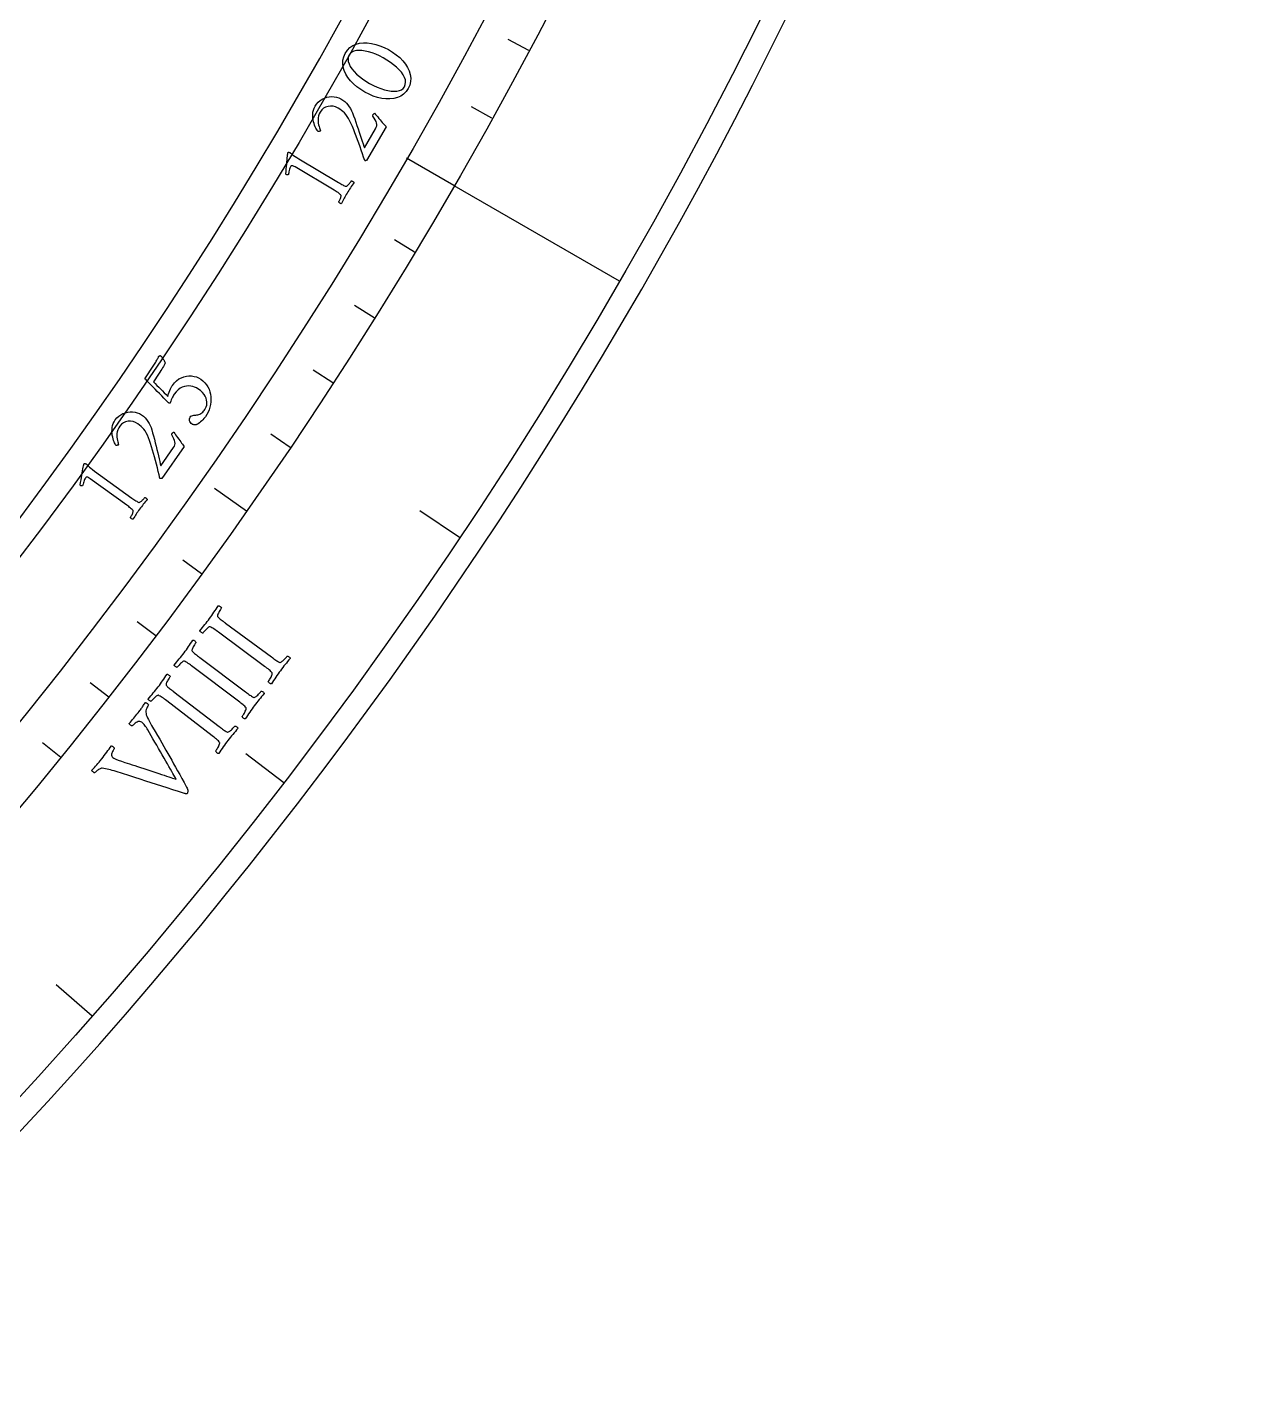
# Model space of a CAD drawing. Header units: millimetres. Extents: x -60 to 60, y -60 to 76.
# Drawn here: x 44.04 to 60, y -44.04 to -26.56 of the extents above; entities that cross this region are included whole.
import ezdxf

# ---------------------------------------------------------------- set-up
doc = ezdxf.new("R2010")
doc.units = ezdxf.units.MM
for name, color, linetype in [('CUT_INNER', 6, 'Continuous'), ('CUT_OUTER', 1, 'Continuous'), ('ENGRAVE', 7, 'Continuous'), ('ENGRAVE_FINE', 8, 'Continuous'), ('TEXT', 5, 'Continuous')]:
    doc.layers.add(name, color=color, linetype=linetype)

msp = doc.modelspace()

# ---------------------------------------------------------------- linework, layer by layer
at = {"layer": 'CUT_INNER'}
msp.add_arc((0.0002, -0.0002), 54.8999, 92.29679, 23.90649, dxfattribs=at)
at = {"layer": 'CUT_OUTER'}
msp.add_arc((0, -0.0001), 59.9999, 176.771323, 2.429054, dxfattribs=at)
at = {"layer": 'ENGRAVE'}
for points in [[(49.5588, -28.6128), (48.9467, -28.2594)], [(49.5588, -28.6128), (51.6965, -29.847)], [(46.8765, -32.8233), (46.4629, -32.5337)]]:
    msp.add_lwpolyline(points, dxfattribs=at)
for radius in [59.694, 57.2256, 57.2256, 56.5187, 55.206]:
    msp.add_circle((0, 0), radius, dxfattribs=at)
at = {"layer": 'ENGRAVE_FINE'}
for points in [[(50.5272, -26.8658), (50.2597, -26.7236)], [(50.0506, -27.7435), (49.7857, -27.5967)], [(49.0519, -29.4734), (48.7922, -29.3173)], [(48.5301, -30.3249), (48.2732, -30.1644)], [(47.9934, -31.1673), (47.7394, -31.0023)], [(47.4422, -32.0001), (47.191, -31.8307)], [(49.6337, -33.1642), (49.1206, -32.8214)], [(46.2965, -33.6364), (46.0514, -33.4583)], [(45.7024, -34.4392), (45.4605, -34.2569)], [(45.0944, -35.2316), (44.8557, -35.0451)], [(44.4726, -36.0132), (44.2372, -35.8226)], [(47.3584, -36.3394), (46.8689, -35.9637)], [(44.8803, -39.359), (44.4164, -38.9521)]]:
    msp.add_lwpolyline(points, dxfattribs=at)
at = {"layer": 'TEXT'}
for points in [[(48.1548, -26.9033), (48.1819, -26.8628), (48.214, -26.8297), (48.2512, -26.8038), (48.2934, -26.7852), (48.3394, -26.7733), (48.388, -26.7676), (48.4391, -26.7681), (48.4929, -26.7748), (48.5479, -26.7872), (48.603, -26.8047), (48.6581, -26.8274), (48.7132, -26.8552), (48.7661, -26.887), (48.8146, -26.9216), (48.8586, -26.9591), (48.8982, -26.9995), (48.9323, -27.0419), (48.9598, -27.0854), (48.9808, -27.1302), (48.9951, -27.1761), (49.0017, -27.2223), (48.9993, -27.268), (48.988, -27.313), (48.9678, -27.3575), (48.9412, -27.3969), (48.9091, -27.4295), (48.8716, -27.4551), (48.8287, -27.4739), (48.7819, -27.4861), (48.7327, -27.492), (48.681, -27.4917), (48.6268, -27.4853), (48.5715, -27.473), (48.5164, -27.4553), (48.4614, -27.4323), (48.4066, -27.404), (48.354, -27.3716), (48.3059, -27.3364), (48.2623, -27.2985), (48.223, -27.2579), (48.1893, -27.2153), (48.1622, -27.1717), (48.1418, -27.127), (48.128, -27.0813), (48.1218, -27.0355), (48.1242, -26.9905), (48.1352, -26.9465), (48.1548, -26.9033)], [(48.2049, -26.9229), (48.1938, -26.9499), (48.1898, -26.9784), (48.1928, -27.0085), (48.2029, -27.0401), (48.2192, -27.0727), (48.2408, -27.1054), (48.2677, -27.1382), (48.2999, -27.1713), (48.3366, -27.2037), (48.377, -27.2349), (48.4212, -27.2649), (48.469, -27.2935), (48.5177, -27.3192), (48.5659, -27.3413), (48.6135, -27.3596), (48.6606, -27.3742), (48.7058, -27.3848), (48.748, -27.3912), (48.7871, -27.3935), (48.8232, -27.3915), (48.8551, -27.3851), (48.8815, -27.3738), (48.9027, -27.3576), (48.9184, -27.3367), (48.9305, -27.3076), (48.9349, -27.2774), (48.9317, -27.2462), (48.9208, -27.2138), (48.9033, -27.181), (48.8802, -27.1482), (48.8516, -27.1154), (48.8175, -27.0827), (48.7791, -27.0506), (48.7376, -27.0199), (48.693, -26.9906), (48.6453, -26.9627), (48.596, -26.937), (48.5479, -26.9152), (48.5008, -26.8972), (48.4549, -26.8832), (48.4111, -26.8731), (48.3702, -26.8672), (48.3323, -26.8655), (48.2974, -26.8679), (48.2666, -26.8747), (48.2409, -26.8861), (48.2203, -26.9022), (48.2049, -26.9229)], [(48.5341, -27.6771), (48.5463, -27.6928), (48.5595, -27.7091), (48.5736, -27.7263), (48.5887, -27.7442), (48.604, -27.7621), (48.6188, -27.7793), (48.633, -27.7958), (48.6466, -27.8115), (48.6589, -27.8256), (48.669, -27.8372), (48.677, -27.8462), (48.6827, -27.8527), (48.431, -28.2881), (48.4284, -28.2892), (48.4253, -28.2902), (48.4218, -28.291), (48.4178, -28.2916), (48.4139, -28.292), (48.4106, -28.2919), (48.4078, -28.2914), (48.4056, -28.2905), (48.3914, -28.2467), (48.3766, -28.2021), (48.3614, -28.157), (48.3457, -28.1111), (48.3296, -28.0653), (48.3133, -28.0203), (48.2967, -27.976), (48.2798, -27.9325), (48.263, -27.8906), (48.2464, -27.8512), (48.2301, -27.8144), (48.2139, -27.7801), (48.1967, -27.7469), (48.1791, -27.7181), (48.1614, -27.6938), (48.1435, -27.674), (48.1248, -27.6569), (48.1048, -27.641), (48.0836, -27.6261), (48.0611, -27.6123), (48.0289, -27.597), (47.9965, -27.588), (47.9638, -27.5854), (47.931, -27.5891), (47.9, -27.5988), (47.8729, -27.6142), (47.8498, -27.6354), (47.8306, -27.6624), (47.8181, -27.6871), (47.8092, -27.7118), (47.8039, -27.7365), (47.8023, -27.7613), (47.8033, -27.7852), (47.8057, -27.8078), (47.8096, -27.8288), (47.815, -27.8484), (47.8209, -27.8659), (47.8263, -27.8805), (47.8312, -27.8923), (47.8357, -27.9012), (47.8329, -27.9048), (47.829, -27.9078), (47.8241, -27.9103), (47.8181, -27.9122), (47.8121, -27.9136), (47.8073, -27.9142), (47.8036, -27.9142), (47.8011, -27.9134), (47.796, -27.9067), (47.7898, -27.8972), (47.7826, -27.8849), (47.7743, -27.8697), (47.7659, -27.8522), (47.7581, -27.8329), (47.751, -27.8117), (47.7445, -27.7887), (47.7392, -27.7644), (47.7357, -27.7397), (47.734, -27.7144), (47.7341, -27.6886), (47.7367, -27.6627), (47.7427, -27.6372), (47.752, -27.6119), (47.7646, -27.5871), (47.7833, -27.559), (47.805, -27.5345), (47.8296, -27.5135), (47.8573, -27.496), (47.8867, -27.4821), (47.9169, -27.472), (47.9478, -27.4656), (47.9794, -27.463), (48.0108, -27.4643), (48.0409, -27.4696), (48.0697, -27.479), (48.0974, -27.4924), (48.1233, -27.5088), (48.147, -27.5271), (48.1686, -27.5474), (48.188, -27.5696), (48.2053, -27.5935), (48.2209, -27.6186), (48.2346, -27.6451), (48.2466, -27.6729), (48.2611, -27.7109), (48.2759, -27.7508), (48.2908, -27.7923), (48.3059, -27.8356), (48.3207, -27.8791), (48.335, -27.9214), (48.3487, -27.9624), (48.3618, -28.0022), (48.374, -28.0393), (48.385, -28.0726), (48.3946, -28.1019), (48.4031, -28.1273), (48.5472, -27.8778), (48.5559, -27.8591), (48.5607, -27.8404), (48.5616, -27.8217), (48.5585, -27.803), (48.5518, -27.7836), (48.5416, -27.7628), (48.5282, -27.7406), (48.5113, -27.7171), (48.509, -27.7133), (48.5083, -27.7089), (48.5092, -27.704), (48.5117, -27.6985), (48.5131, -27.6963), (48.5152, -27.6937), (48.5181, -27.6906), (48.5216, -27.6871), (48.5253, -27.6836), (48.5286, -27.6808), (48.5315, -27.6787), (48.5341, -27.6771)], [(48.0097, -28.6725), (47.5076, -28.3726), (47.495, -28.3656), (47.4841, -28.3606), (47.4749, -28.3575), (47.4673, -28.3563), (47.4609, -28.357), (47.4551, -28.3594), (47.4499, -28.3637), (47.4455, -28.3697), (47.4414, -28.3779), (47.4373, -28.3888), (47.4333, -28.4022), (47.4294, -28.4182), (47.4258, -28.4346), (47.4229, -28.4489), (47.4205, -28.4613), (47.4189, -28.4718), (47.4112, -28.4739), (47.4039, -28.4744), (47.397, -28.4731), (47.3905, -28.4701), (47.3904, -28.4701), (47.3902, -28.4699), (47.3898, -28.4697), (47.3892, -28.4694), (47.387, -28.4678), (47.3855, -28.4663), (47.3846, -28.4647), (47.3844, -28.463), (47.3879, -28.4311), (47.3912, -28.3994), (47.3943, -28.3679), (47.3972, -28.3366), (47.3998, -28.3067), (47.4022, -28.2794), (47.4044, -28.2549), (47.4064, -28.2329), (47.4081, -28.2149), (47.4095, -28.2018), (47.4104, -28.1937), (47.411, -28.1905), (47.4125, -28.188), (47.4147, -28.1854), (47.4176, -28.1838), (47.4211, -28.1833), (47.4253, -28.1837), (47.4297, -28.1847), (47.4336, -28.1857), (47.4372, -28.1866), (47.4403, -28.1875), (47.4421, -28.189), (47.4474, -28.1934), (47.4562, -28.2008), (47.4685, -28.2111), (47.4844, -28.2235), (47.504, -28.2373), (47.5271, -28.2524), (47.554, -28.2687), (48.0682, -28.5744), (48.0819, -28.5825), (48.0953, -28.5903), (48.1082, -28.5977), (48.1207, -28.6048), (48.1326, -28.611), (48.1437, -28.6161), (48.154, -28.6199), (48.1636, -28.6225), (48.168, -28.6222), (48.1732, -28.62), (48.1794, -28.616), (48.1864, -28.6101), (48.1938, -28.6031), (48.2009, -28.5956), (48.2077, -28.5876), (48.2143, -28.5791), (48.2202, -28.571), (48.2251, -28.5641), (48.2289, -28.5584), (48.2317, -28.554), (48.2358, -28.5541), (48.2406, -28.5551), (48.246, -28.5571), (48.2522, -28.5601), (48.2581, -28.5636), (48.2626, -28.5673), (48.2657, -28.5711), (48.2674, -28.5751), (48.255, -28.5932), (48.2432, -28.6105), (48.2319, -28.6271), (48.2212, -28.6429), (48.2107, -28.6587), (48.2, -28.6753), (48.1892, -28.6926), (48.1782, -28.7108), (48.1679, -28.7284), (48.1583, -28.7453), (48.1494, -28.7615), (48.1412, -28.7771), (48.1331, -28.7929), (48.1244, -28.8099), (48.1151, -28.8281), (48.1052, -28.8474), (48.1008, -28.8478), (48.096, -28.8469), (48.0906, -28.8447), (48.0847, -28.8412), (48.0792, -28.8372), (48.0748, -28.8333), (48.0716, -28.8296), (48.0696, -28.8261), (48.0722, -28.8215), (48.0754, -28.8154), (48.0791, -28.8079), (48.0834, -28.7988), (48.0877, -28.789), (48.0915, -28.7792), (48.0947, -28.7693), (48.0974, -28.7595), (48.0992, -28.7506), (48.0996, -28.7435), (48.0988, -28.7383), (48.0966, -28.7348), (48.0898, -28.7276), (48.0816, -28.7202), (48.072, -28.7127), (48.061, -28.7049), (48.0491, -28.697), (48.0365, -28.689), (48.0234, -28.6808), (48.0097, -28.6725)], [(45.9207, -31.1976), (45.9458, -31.1649), (45.973, -31.1376), (46.0024, -31.1156), (46.034, -31.099), (46.0667, -31.0871), (46.0996, -31.0795), (46.1327, -31.076), (46.1659, -31.0768), (46.1983, -31.0814), (46.2288, -31.0897), (46.2575, -31.1016), (46.2842, -31.1172), (46.3131, -31.139), (46.3383, -31.1631), (46.3598, -31.1896), (46.3776, -31.2184), (46.3919, -31.2488), (46.4029, -31.2802), (46.4106, -31.3125), (46.415, -31.3457), (46.4162, -31.3793), (46.4145, -31.4128), (46.4098, -31.4463), (46.4021, -31.4796), (46.3917, -31.5123), (46.3787, -31.5438), (46.3632, -31.5739), (46.3452, -31.6029), (46.3363, -31.615), (46.3255, -31.628), (46.313, -31.6419), (46.2986, -31.6566), (46.283, -31.6711), (46.2671, -31.684), (46.2507, -31.6954), (46.2339, -31.7052), (46.2296, -31.7063), (46.2236, -31.7071), (46.216, -31.7078), (46.2067, -31.7082), (46.197, -31.7078), (46.1879, -31.7061), (46.1796, -31.7031), (46.1719, -31.6987), (46.1604, -31.6894), (46.1513, -31.679), (46.1449, -31.6675), (46.1409, -31.6549), (46.1394, -31.6422), (46.1402, -31.6304), (46.1434, -31.6194), (46.149, -31.6092), (46.1581, -31.5984), (46.1687, -31.5905), (46.1807, -31.5856), (46.1943, -31.5835), (46.2083, -31.5827), (46.2219, -31.5815), (46.235, -31.5798), (46.2476, -31.5777), (46.2617, -31.5741), (46.275, -31.5687), (46.2876, -31.5617), (46.2995, -31.5528), (46.3106, -31.5429), (46.3208, -31.5325), (46.3301, -31.5215), (46.3384, -31.5101), (46.3482, -31.4933), (46.3558, -31.475), (46.3613, -31.455), (46.3645, -31.4335), (46.3648, -31.4108), (46.3612, -31.3875), (46.3539, -31.3636), (46.3427, -31.3389), (46.327, -31.3142), (46.3059, -31.2899), (46.2796, -31.266), (46.2479, -31.2426), (46.2279, -31.2308), (46.2059, -31.2211), (46.1819, -31.2136), (46.1559, -31.2081), (46.1288, -31.2057), (46.1012, -31.207), (46.0733, -31.2123), (46.045, -31.2213), (46.0172, -31.2353), (45.9905, -31.2552), (45.965, -31.2811), (45.9408, -31.3128), (45.9339, -31.3236), (45.9266, -31.3366), (45.9188, -31.3517), (45.9105, -31.369), (45.9029, -31.3862), (45.8971, -31.4014), (45.8931, -31.4144), (45.8909, -31.4252), (45.8893, -31.4268), (45.8871, -31.4278), (45.8843, -31.4283), (45.8808, -31.4282), (45.8771, -31.4276), (45.8736, -31.4266), (45.8702, -31.4251), (45.8671, -31.4233), (45.8381, -31.3936), (45.8091, -31.3639), (45.78, -31.3342), (45.751, -31.3045), (45.7225, -31.2754), (45.6949, -31.2472), (45.6683, -31.2201), (45.6427, -31.194), (45.6187, -31.1697), (45.5969, -31.1478), (45.5773, -31.1285), (45.56, -31.1117), (45.6785, -30.9374), (45.6866, -30.9251), (45.6945, -30.9125), (45.7022, -30.8995), (45.7097, -30.8861), (45.7166, -30.873), (45.7228, -30.861), (45.7282, -30.8499), (45.7328, -30.8399), (45.7365, -30.8316), (45.7391, -30.8256), (45.7406, -30.822), (45.7412, -30.8208), (45.7449, -30.8191), (45.7483, -30.8175), (45.7514, -30.816), (45.7543, -30.8147), (45.7569, -30.8137), (45.7595, -30.8135), (45.762, -30.8141), (45.7645, -30.8154), (45.7669, -30.8174), (45.7704, -30.8209), (45.775, -30.8259), (45.7807, -30.8324), (45.7869, -30.8401), (45.7933, -30.8485), (45.7997, -30.8575), (45.8063, -30.8673), (45.8124, -30.8775), (45.8176, -30.8876), (45.822, -30.8977), (45.8255, -30.9077), (45.8181, -30.9213), (45.8099, -30.9361), (45.8008, -30.9521), (45.791, -30.9694), (45.78, -30.9878), (45.7677, -31.0076), (45.7541, -31.0287), (45.7391, -31.0511), (45.6715, -31.1506), (45.6948, -31.1744), (45.7184, -31.1984), (45.7423, -31.2224), (45.7665, -31.2465), (45.7904, -31.2705), (45.8136, -31.294), (45.836, -31.3172), (45.8577, -31.34), (45.8619, -31.3237), (45.8679, -31.3057), (45.8755, -31.2861), (45.8848, -31.2648), (45.8946, -31.2441), (45.9039, -31.2259), (45.9126, -31.2104), (45.9207, -31.1976)], [(45.9372, -31.8018), (45.948, -31.8185), (45.9597, -31.8359), (45.9723, -31.8543), (45.9858, -31.8734), (45.9994, -31.8926), (46.0126, -31.911), (46.0253, -31.9286), (46.0376, -31.9455), (46.0486, -31.9606), (46.0577, -31.973), (46.0648, -31.9827), (46.07, -31.9897), (45.7813, -32.4015), (45.7786, -32.4024), (45.7754, -32.4031), (45.7718, -32.4036), (45.7678, -32.4038), (45.7639, -32.4039), (45.7606, -32.4035), (45.7579, -32.4028), (45.7558, -32.4017), (45.7454, -32.3568), (45.7346, -32.3111), (45.7233, -32.2648), (45.7117, -32.2177), (45.6996, -32.1707), (45.6873, -32.1244), (45.6746, -32.0789), (45.6616, -32.034), (45.6485, -31.9909), (45.6354, -31.9502), (45.6223, -31.9121), (45.6093, -31.8765), (45.595, -31.8419), (45.58, -31.8117), (45.5645, -31.786), (45.5483, -31.7647), (45.5312, -31.7461), (45.5127, -31.7284), (45.4928, -31.7117), (45.4717, -31.696), (45.4409, -31.678), (45.4094, -31.6662), (45.3771, -31.6608), (45.344, -31.6616), (45.3123, -31.6685), (45.284, -31.6816), (45.2591, -31.7007), (45.2376, -31.7258), (45.223, -31.7494), (45.212, -31.7732), (45.2046, -31.7974), (45.2009, -31.8219), (45.1997, -31.8458), (45.2002, -31.8685), (45.2023, -31.8898), (45.2059, -31.9098), (45.2103, -31.9277), (45.2144, -31.9427), (45.2183, -31.9549), (45.2219, -31.9642), (45.2188, -31.9675), (45.2147, -31.9702), (45.2096, -31.9722), (45.2034, -31.9736), (45.1973, -31.9745), (45.1925, -31.9747), (45.1888, -31.9743), (45.1864, -31.9733), (45.1819, -31.9662), (45.1765, -31.9562), (45.1704, -31.9433), (45.1635, -31.9275), (45.1567, -31.9093), (45.1506, -31.8893), (45.1453, -31.8676), (45.1408, -31.8441), (45.1377, -31.8195), (45.1363, -31.7946), (45.1369, -31.7692), (45.1392, -31.7435), (45.1441, -31.718), (45.1523, -31.693), (45.1638, -31.6687), (45.1785, -31.645), (45.1996, -31.6188), (45.2233, -31.5962), (45.2497, -31.5774), (45.2787, -31.5624), (45.3093, -31.5511), (45.3402, -31.5437), (45.3716, -31.54), (45.4033, -31.5402), (45.4344, -31.5442), (45.4639, -31.5521), (45.4919, -31.564), (45.5182, -31.5797), (45.5426, -31.5983), (45.5646, -31.6187), (45.5844, -31.6408), (45.6017, -31.6646), (45.617, -31.6898), (45.6303, -31.7163), (45.6417, -31.7438), (45.6511, -31.7725), (45.6623, -31.8117), (45.6735, -31.8527), (45.6848, -31.8954), (45.696, -31.9398), (45.707, -31.9845), (45.7175, -32.0278), (45.7276, -32.0699), (45.7372, -32.1106), (45.7462, -32.1487), (45.7542, -32.1828), (45.7612, -32.2128), (45.7674, -32.2389), (45.9327, -32.0029), (45.9431, -31.985), (45.9495, -31.9668), (45.952, -31.9483), (45.9505, -31.9294), (45.9455, -31.9094), (45.9372, -31.8878), (45.9257, -31.8646), (45.911, -31.8396), (45.909, -31.8357), (45.9087, -31.8313), (45.91, -31.8264), (45.913, -31.8212), (45.9146, -31.8191), (45.917, -31.8167), (45.92, -31.8139), (45.9239, -31.8107), (45.9278, -31.8075), (45.9314, -31.805), (45.9345, -31.8031), (45.9372, -31.8018)], [(45.328, -32.7477), (44.8539, -32.4052), (44.8421, -32.3972), (44.8317, -32.3912), (44.8227, -32.3873), (44.8153, -32.3854), (44.8088, -32.3856), (44.8028, -32.3875), (44.7973, -32.3913), (44.7923, -32.3969), (44.7875, -32.4047), (44.7826, -32.4152), (44.7774, -32.4282), (44.7721, -32.4438), (44.7671, -32.4598), (44.7629, -32.4738), (44.7595, -32.486), (44.7569, -32.4963), (44.7491, -32.4977), (44.7418, -32.4975), (44.7351, -32.4957), (44.7288, -32.4921), (44.7287, -32.4921), (44.7285, -32.4919), (44.7281, -32.4917), (44.7276, -32.4913), (44.7255, -32.4895), (44.7241, -32.4879), (44.7234, -32.4862), (44.7233, -32.4845), (44.7297, -32.4531), (44.7357, -32.4218), (44.7416, -32.3906), (44.7471, -32.3597), (44.7523, -32.3301), (44.7571, -32.3032), (44.7614, -32.2789), (44.7653, -32.2572), (44.7686, -32.2394), (44.7711, -32.2265), (44.7728, -32.2185), (44.7736, -32.2154), (44.7753, -32.213), (44.7777, -32.2106), (44.7807, -32.2093), (44.7843, -32.209), (44.7885, -32.2099), (44.7928, -32.2113), (44.7966, -32.2126), (44.8, -32.2138), (44.8031, -32.215), (44.8047, -32.2166), (44.8096, -32.2215), (44.8177, -32.2296), (44.8291, -32.2409), (44.8439, -32.2547), (44.8622, -32.2701), (44.8839, -32.2871), (44.9092, -32.3058), (45.3948, -32.6551), (45.4078, -32.6644), (45.4205, -32.6733), (45.4327, -32.6818), (45.4445, -32.6899), (45.4558, -32.6972), (45.4665, -32.7032), (45.4764, -32.7079), (45.4857, -32.7113), (45.4901, -32.7114), (45.4955, -32.7097), (45.502, -32.7062), (45.5095, -32.701), (45.5175, -32.6946), (45.5252, -32.6877), (45.5327, -32.6804), (45.54, -32.6725), (45.5466, -32.6649), (45.5521, -32.6585), (45.5564, -32.6532), (45.5596, -32.649), (45.5636, -32.6494), (45.5682, -32.6509), (45.5735, -32.6534), (45.5794, -32.6569), (45.585, -32.6609), (45.5891, -32.6649), (45.5919, -32.669), (45.5933, -32.6732), (45.5794, -32.6901), (45.5661, -32.7063), (45.5534, -32.7218), (45.5413, -32.7366), (45.5295, -32.7515), (45.5174, -32.7671), (45.5051, -32.7834), (45.4926, -32.8005), (45.4808, -32.8171), (45.4697, -32.8331), (45.4595, -32.8486), (45.45, -32.8634), (45.4405, -32.8784), (45.4303, -32.8946), (45.4195, -32.9119), (45.4079, -32.9303), (45.4036, -32.9303), (45.3988, -32.929), (45.3936, -32.9263), (45.3881, -32.9223), (45.3829, -32.9178), (45.3789, -32.9136), (45.376, -32.9096), (45.3743, -32.9059), (45.3773, -32.9016), (45.381, -32.8958), (45.3854, -32.8886), (45.3904, -32.88), (45.3956, -32.8706), (45.4002, -32.8611), (45.4043, -32.8516), (45.4078, -32.8421), (45.4103, -32.8333), (45.4114, -32.8263), (45.411, -32.821), (45.4092, -32.8174), (45.4031, -32.8096), (45.3955, -32.8015), (45.3866, -32.7932), (45.3764, -32.7845), (45.3651, -32.7756), (45.3533, -32.7665), (45.3409, -32.7572), (45.328, -32.7477)], [(46.3995, -34.2134), (46.4144, -34.193), (46.4287, -34.1727), (46.4426, -34.1524), (46.4561, -34.1321), (46.4695, -34.1117), (46.4833, -34.091), (46.4975, -34.0698), (46.5121, -34.0483), (46.5172, -34.0483), (46.5229, -34.05), (46.5291, -34.0532), (46.5358, -34.058), (46.542, -34.0634), (46.5468, -34.0685), (46.5502, -34.0733), (46.5522, -34.0776), (46.5486, -34.0829), (46.5439, -34.0901), (46.5383, -34.0992), (46.5316, -34.1103), (46.5246, -34.1224), (46.5182, -34.1342), (46.5123, -34.1459), (46.5069, -34.1575), (46.5028, -34.1681), (46.5008, -34.177), (46.5009, -34.1841), (46.5032, -34.1896), (46.5094, -34.1971), (46.5171, -34.205), (46.5262, -34.2133), (46.5367, -34.2219), (46.5482, -34.2308), (46.5603, -34.24), (46.573, -34.2496), (46.5863, -34.2594), (46.5885, -34.261), (46.5906, -34.2626), (46.5928, -34.2642), (46.5949, -34.2657), (46.597, -34.2673), (46.5992, -34.2689), (46.6013, -34.2705), (46.6035, -34.2721), (47.2004, -34.711), (47.2025, -34.7126), (47.2047, -34.7142), (47.2068, -34.7158), (47.209, -34.7173), (47.2111, -34.7189), (47.2133, -34.7205), (47.2154, -34.7221), (47.2176, -34.7236), (47.2309, -34.7334), (47.2436, -34.7425), (47.2558, -34.7512), (47.2675, -34.7592), (47.2785, -34.7665), (47.2889, -34.7725), (47.2986, -34.7774), (47.3077, -34.7811), (47.313, -34.7811), (47.3197, -34.7789), (47.3279, -34.7743), (47.3375, -34.7675), (47.3476, -34.7592), (47.3576, -34.7502), (47.3674, -34.7405), (47.377, -34.7301), (47.3857, -34.7202), (47.3929, -34.7119), (47.3984, -34.7051), (47.4024, -34.7), (47.4072, -34.7006), (47.4128, -34.7024), (47.4191, -34.7054), (47.4261, -34.7096), (47.4327, -34.7145), (47.4377, -34.7195), (47.4409, -34.7244), (47.4425, -34.7294), (47.4255, -34.7498), (47.4088, -34.7698), (47.3926, -34.7894), (47.3768, -34.8086), (47.3612, -34.8278), (47.3456, -34.8475), (47.3302, -34.8677), (47.3148, -34.8883), (47.3, -34.9086), (47.2853, -34.9293), (47.2708, -34.9504), (47.2564, -34.9718), (47.242, -34.9935), (47.2276, -35.0155), (47.2131, -35.0377), (47.1986, -35.0602), (47.1934, -35.0601), (47.1877, -35.0585), (47.1815, -35.0552), (47.1749, -35.0504), (47.1687, -35.0449), (47.164, -35.0397), (47.1606, -35.035), (47.1587, -35.0305), (47.1624, -35.0252), (47.1672, -35.0179), (47.173, -35.0087), (47.1799, -34.9974), (47.187, -34.9851), (47.1935, -34.9727), (47.1993, -34.9603), (47.2045, -34.9478), (47.2084, -34.9364), (47.2102, -34.9274), (47.2102, -34.9206), (47.2081, -34.9161), (47.2008, -34.9067), (47.1918, -34.8971), (47.181, -34.8871), (47.1686, -34.8769), (47.155, -34.8663), (47.1408, -34.8555), (47.126, -34.8443), (47.1105, -34.8328), (46.5148, -34.3923), (46.4993, -34.3809), (46.4841, -34.3699), (46.4694, -34.3594), (46.455, -34.3492), (46.4412, -34.3401), (46.4284, -34.3325), (46.4164, -34.3266), (46.4053, -34.3223), (46.3999, -34.3212), (46.3932, -34.3229), (46.3854, -34.3274), (46.3763, -34.3346), (46.3666, -34.3435), (46.357, -34.3528), (46.3475, -34.3626), (46.338, -34.3728), (46.3293, -34.3825), (46.3223, -34.3907), (46.3168, -34.3972), (46.3129, -34.4022), (46.3081, -34.4016), (46.3025, -34.3997), (46.2962, -34.3966), (46.2892, -34.3923), (46.2827, -34.3874), (46.2778, -34.3824), (46.2745, -34.3775), (46.2729, -34.3726), (46.2893, -34.3521), (46.3056, -34.3319), (46.3218, -34.3119), (46.3381, -34.2922), (46.354, -34.2725), (46.3696, -34.2529), (46.3848, -34.2332), (46.3995, -34.2134)], [(46.0688, -34.6575), (46.0838, -34.6372), (46.0984, -34.617), (46.1125, -34.5968), (46.1261, -34.5767), (46.1397, -34.5564), (46.1537, -34.5358), (46.1681, -34.5148), (46.1829, -34.4934), (46.1881, -34.4935), (46.1938, -34.4952), (46.1999, -34.4985), (46.2065, -34.5034), (46.2127, -34.5088), (46.2174, -34.514), (46.2208, -34.5187), (46.2228, -34.5232), (46.2191, -34.5284), (46.2144, -34.5355), (46.2086, -34.5446), (46.2018, -34.5557), (46.1947, -34.5676), (46.1882, -34.5794), (46.1822, -34.5911), (46.1767, -34.6026), (46.1725, -34.6131), (46.1704, -34.622), (46.1705, -34.6292), (46.1726, -34.6346), (46.1789, -34.6422), (46.1865, -34.6502), (46.1955, -34.6585), (46.2059, -34.6672), (46.2173, -34.6763), (46.2293, -34.6856), (46.2419, -34.6953), (46.2551, -34.7053), (46.2573, -34.7069), (46.2594, -34.7085), (46.2615, -34.7101), (46.2637, -34.7117), (46.2658, -34.7133), (46.2679, -34.7149), (46.2701, -34.7165), (46.2722, -34.7181), (46.8648, -35.1627), (46.867, -35.1643), (46.8691, -35.1659), (46.8712, -35.1675), (46.8734, -35.1691), (46.8755, -35.1707), (46.8776, -35.1723), (46.8798, -35.1739), (46.8819, -35.1755), (46.8951, -35.1854), (46.9078, -35.1947), (46.9199, -35.2034), (46.9315, -35.2116), (46.9424, -35.2189), (46.9527, -35.2251), (46.9624, -35.23), (46.9714, -35.2338), (46.9768, -35.2339), (46.9835, -35.2317), (46.9917, -35.2273), (47.0014, -35.2205), (47.0116, -35.2123), (47.0217, -35.2034), (47.0316, -35.1938), (47.0413, -35.1835), (47.0501, -35.1737), (47.0573, -35.1654), (47.0629, -35.1587), (47.0669, -35.1537), (47.0718, -35.1543), (47.0773, -35.1561), (47.0836, -35.1592), (47.0906, -35.1635), (47.0972, -35.1685), (47.102, -35.1735), (47.1053, -35.1784), (47.1068, -35.1834), (47.0895, -35.2036), (47.0727, -35.2235), (47.0563, -35.2429), (47.0403, -35.262), (47.0245, -35.2811), (47.0088, -35.3006), (46.9931, -35.3206), (46.9775, -35.3411), (46.9625, -35.3613), (46.9477, -35.3818), (46.933, -35.4027), (46.9183, -35.424), (46.9038, -35.4456), (46.8891, -35.4675), (46.8744, -35.4895), (46.8597, -35.5119), (46.8545, -35.5118), (46.8488, -35.5101), (46.8427, -35.5067), (46.8361, -35.5018), (46.83, -35.4963), (46.8253, -35.4911), (46.822, -35.4863), (46.8201, -35.4818), (46.8238, -35.4766), (46.8287, -35.4693), (46.8346, -35.4601), (46.8416, -35.4489), (46.8489, -35.4367), (46.8555, -35.4244), (46.8614, -35.412), (46.8667, -35.3996), (46.8707, -35.3882), (46.8726, -35.3792), (46.8726, -35.3724), (46.8706, -35.3678), (46.8634, -35.3584), (46.8544, -35.3487), (46.8438, -35.3386), (46.8315, -35.3283), (46.8179, -35.3176), (46.8038, -35.3066), (46.7891, -35.2953), (46.7738, -35.2837), (46.1823, -34.8375), (46.1669, -34.8259), (46.1519, -34.8148), (46.1372, -34.8041), (46.1229, -34.7938), (46.1093, -34.7845), (46.0965, -34.7769), (46.0846, -34.7708), (46.0735, -34.7664), (46.0681, -34.7653), (46.0614, -34.7669), (46.0535, -34.7713), (46.0444, -34.7784), (46.0346, -34.7872), (46.0249, -34.7964), (46.0153, -34.8061), (46.0057, -34.8163), (45.997, -34.8259), (45.9898, -34.834), (45.9843, -34.8405), (45.9803, -34.8454), (45.9755, -34.8448), (45.97, -34.8428), (45.9638, -34.8397), (45.9568, -34.8353), (45.9503, -34.8303), (45.9454, -34.8253), (45.9422, -34.8203), (45.9407, -34.8154), (45.9572, -34.7951), (45.9737, -34.775), (45.9902, -34.7552), (46.0066, -34.7356), (46.0227, -34.7161), (46.0385, -34.6966), (46.0539, -34.6771), (46.0688, -34.6575)], [(45.7338, -35.0983), (45.7491, -35.0782), (45.7638, -35.0581), (45.7781, -35.0381), (45.7919, -35.0181), (45.8057, -34.998), (45.8199, -34.9775), (45.8345, -34.9566), (45.8495, -34.9353), (45.8547, -34.9355), (45.8603, -34.9373), (45.8664, -34.9406), (45.873, -34.9455), (45.8791, -34.9511), (45.8838, -34.9563), (45.8872, -34.9611), (45.8891, -34.9655), (45.8854, -34.9707), (45.8806, -34.9778), (45.8747, -34.9868), (45.8678, -34.9978), (45.8606, -35.0097), (45.854, -35.0214), (45.8478, -35.033), (45.8422, -35.0445), (45.838, -35.055), (45.8358, -35.0638), (45.8358, -35.071), (45.8379, -35.0765), (45.844, -35.0841), (45.8516, -35.0922), (45.8605, -35.1006), (45.8708, -35.1094), (45.8822, -35.1186), (45.8941, -35.128), (45.9066, -35.1378), (45.9197, -35.1479), (45.9218, -35.1495), (45.9239, -35.1511), (45.926, -35.1528), (45.9282, -35.1544), (45.9303, -35.156), (45.9324, -35.1576), (45.9345, -35.1592), (45.9366, -35.1609), (46.525, -35.6112), (46.5271, -35.6128), (46.5292, -35.6144), (46.5313, -35.6161), (46.5334, -35.6177), (46.5355, -35.6193), (46.5377, -35.6209), (46.5398, -35.6225), (46.5419, -35.6242), (46.555, -35.6341), (46.5676, -35.6436), (46.5796, -35.6524), (46.5911, -35.6607), (46.602, -35.6681), (46.6123, -35.6744), (46.6219, -35.6794), (46.6309, -35.6833), (46.6362, -35.6834), (46.643, -35.6813), (46.6513, -35.677), (46.6609, -35.6703), (46.6713, -35.6622), (46.6814, -35.6534), (46.6914, -35.6439), (46.7012, -35.6337), (46.7101, -35.6239), (46.7174, -35.6157), (46.7231, -35.6091), (46.7271, -35.6041), (46.732, -35.6047), (46.7375, -35.6066), (46.7437, -35.6098), (46.7507, -35.6142), (46.7572, -35.6192), (46.7621, -35.6242), (46.7652, -35.6292), (46.7667, -35.6342), (46.7493, -35.6543), (46.7322, -35.6739), (46.7156, -35.6932), (46.6994, -35.7121), (46.6835, -35.7311), (46.6676, -35.7505), (46.6517, -35.7703), (46.6359, -35.7906), (46.6208, -35.8107), (46.6057, -35.8311), (46.5908, -35.8518), (46.576, -35.873), (46.5612, -35.8945), (46.5463, -35.9162), (46.5314, -35.9381), (46.5165, -35.9603), (46.5113, -35.9601), (46.5056, -35.9584), (46.4995, -35.955), (46.493, -35.95), (46.4869, -35.9444), (46.4823, -35.9392), (46.479, -35.9343), (46.4771, -35.9298), (46.4809, -35.9246), (46.4859, -35.9174), (46.4919, -35.9083), (46.499, -35.8971), (46.5064, -35.885), (46.5131, -35.8727), (46.5191, -35.8604), (46.5245, -35.848), (46.5286, -35.8367), (46.5307, -35.8277), (46.5307, -35.8209), (46.5288, -35.8164), (46.5216, -35.8069), (46.5128, -35.797), (46.5023, -35.7869), (46.49, -35.7764), (46.4766, -35.7656), (46.4626, -35.7545), (46.448, -35.743), (46.4328, -35.7313), (45.8456, -35.2794), (45.8303, -35.2677), (45.8154, -35.2564), (45.8008, -35.2456), (45.7867, -35.2352), (45.7731, -35.2257), (45.7604, -35.218), (45.7485, -35.2118), (45.7375, -35.2073), (45.7321, -35.2061), (45.7254, -35.2077), (45.7175, -35.212), (45.7082, -35.2191), (45.6984, -35.2277), (45.6886, -35.2369), (45.6789, -35.2465), (45.6692, -35.2565), (45.6604, -35.266), (45.6532, -35.274), (45.6476, -35.2805), (45.6435, -35.2854), (45.6388, -35.2847), (45.6333, -35.2827), (45.627, -35.2795), (45.6201, -35.2751), (45.6136, -35.27), (45.6088, -35.265), (45.6057, -35.26), (45.6042, -35.255), (45.6209, -35.2349), (45.6376, -35.215), (45.6543, -35.1953), (45.6708, -35.1759), (45.6872, -35.1565), (45.7031, -35.1372), (45.7187, -35.1178), (45.7338, -35.0983)], [(45.0031, -36.0305), (45.0204, -36.0087), (45.0371, -35.987), (45.0532, -35.9654), (45.0688, -35.944), (45.0842, -35.9227), (45.0994, -35.9017), (45.1146, -35.8809), (45.1297, -35.8603), (45.1341, -35.8619), (45.1394, -35.8649), (45.1457, -35.8694), (45.1529, -35.8754), (45.1596, -35.8816), (45.1641, -35.8867), (45.1664, -35.8909), (45.1665, -35.894), (45.1638, -35.8978), (45.1602, -35.9038), (45.1555, -35.9119), (45.1498, -35.9222), (45.1441, -35.9336), (45.1392, -35.9454), (45.1353, -35.9575), (45.1323, -35.9699), (45.1312, -35.9818), (45.1332, -35.9925), (45.1383, -36.0021), (45.1465, -36.0104), (45.1618, -36.0201), (45.1855, -36.0314), (45.2175, -36.0443), (45.2579, -36.0588), (45.2792, -36.066), (45.3038, -36.0742), (45.3317, -36.0835), (45.3628, -36.0939), (45.3964, -36.1051), (45.4317, -36.1169), (45.4686, -36.1292), (45.5072, -36.1422), (45.5466, -36.1554), (45.5861, -36.1685), (45.6257, -36.1814), (45.6654, -36.1943), (45.7043, -36.2069), (45.7416, -36.2191), (45.7772, -36.2307), (45.8112, -36.242), (45.8429, -36.2525), (45.8716, -36.262), (45.8972, -36.2705), (45.9198, -36.278), (45.9385, -36.2841), (45.9524, -36.2887), (45.9615, -36.2916), (45.9658, -36.2928), (45.9628, -36.2868), (45.9571, -36.2762), (45.9487, -36.261), (45.9376, -36.2411), (45.9243, -36.2173), (45.9092, -36.1906), (45.8923, -36.161), (45.8737, -36.1284), (45.8536, -36.0935), (45.8325, -36.0568), (45.8104, -36.0184), (45.7873, -35.9782), (45.7635, -35.937), (45.7396, -35.8955), (45.7154, -35.8537), (45.691, -35.8116), (45.6668, -35.7701), (45.6434, -35.7298), (45.6206, -35.6908), (45.5985, -35.6531), (45.5901, -35.639), (45.5811, -35.6249), (45.5714, -35.611), (45.5611, -35.5971), (45.5507, -35.5841), (45.5407, -35.5727), (45.531, -35.5631), (45.5217, -35.5551), (45.5103, -35.5481), (45.4985, -35.5445), (45.4862, -35.5443), (45.4735, -35.5476), (45.4609, -35.553), (45.4489, -35.5595), (45.4376, -35.567), (45.4268, -35.5756), (45.4172, -35.584), (45.4094, -35.5912), (45.4035, -35.5972), (45.3993, -35.602), (45.3952, -35.6026), (45.39, -35.6013), (45.3836, -35.598), (45.3761, -35.5927), (45.369, -35.5865), (45.3638, -35.5807), (45.3603, -35.5753), (45.3588, -35.5702), (45.3739, -35.5524), (45.3887, -35.5352), (45.4032, -35.5186), (45.4174, -35.5026), (45.4314, -35.4864), (45.4456, -35.4696), (45.46, -35.452), (45.4744, -35.4337), (45.4861, -35.4186), (45.4965, -35.4051), (45.5054, -35.3931), (45.513, -35.3827), (45.5199, -35.3731), (45.5265, -35.3635), (45.533, -35.354), (45.5394, -35.3444), (45.5461, -35.3344), (45.5536, -35.3233), (45.5619, -35.3111), (45.5709, -35.2979), (45.5753, -35.2995), (45.5807, -35.3027), (45.5871, -35.3076), (45.5945, -35.314), (45.6013, -35.3205), (45.6058, -35.3255), (45.6081, -35.3291), (45.6081, -35.3312), (45.6043, -35.337), (45.5993, -35.3462), (45.593, -35.3588), (45.5856, -35.3747), (45.579, -35.3923), (45.5753, -35.4098), (45.5745, -35.4271), (45.5765, -35.4443), (45.5801, -35.4579), (45.5866, -35.4752), (45.5958, -35.4963), (45.608, -35.5211), (45.6215, -35.5473), (45.6351, -35.5726), (45.6487, -35.597), (45.6624, -35.6204), (45.694, -35.6746), (45.7243, -35.7265), (45.7533, -35.7763), (45.7809, -35.8237), (45.8075, -35.8697), (45.8335, -35.9149), (45.859, -35.9595), (45.8839, -36.0033), (45.9087, -36.0473), (45.934, -36.092), (45.9597, -36.1376), (45.9859, -36.184), (46.013, -36.2322), (46.0413, -36.2831), (46.0709, -36.3368), (46.1016, -36.3932), (46.1093, -36.4085), (46.1147, -36.4225), (46.1177, -36.4351), (46.1185, -36.4463), (46.1175, -36.4564), (46.1152, -36.4656), (46.1116, -36.4739), (46.1067, -36.4814), (46.1045, -36.4829), (46.1013, -36.4834), (46.0972, -36.4829), (46.0921, -36.4812), (46.0867, -36.4793), (46.082, -36.4778), (46.0779, -36.4768), (46.0744, -36.4763), (45.9968, -36.4518), (45.9219, -36.4281), (45.8497, -36.405), (45.7801, -36.3828), (45.7115, -36.3607), (45.6425, -36.3385), (45.5728, -36.316), (45.5027, -36.2933), (45.4303, -36.27), (45.3542, -36.2458), (45.2743, -36.2205), (45.1907, -36.1942), (45.1651, -36.186), (45.1406, -36.1786), (45.1172, -36.1719), (45.095, -36.1659), (45.0734, -36.1608), (45.0522, -36.1567), (45.0314, -36.1535), (45.0109, -36.1514), (45.0023, -36.1512), (44.9932, -36.1529), (44.9835, -36.1563), (44.9731, -36.1615), (44.9628, -36.1678), (44.9531, -36.1744), (44.944, -36.1813), (44.9354, -36.1886), (44.9278, -36.1956), (44.9214, -36.2017), (44.9162, -36.2071), (44.9123, -36.2116), (44.9106, -36.2113), (44.9068, -36.2089), (44.9008, -36.2044), (44.8925, -36.1979), (44.8843, -36.1912), (44.8784, -36.186), (44.8749, -36.1824), (44.8736, -36.1804), (44.8922, -36.1588), (44.9093, -36.1392), (44.925, -36.1216), (44.9391, -36.106), (44.9531, -36.0904), (44.9685, -36.0726), (44.9851, -36.0526), (45.0031, -36.0305)]]:
    msp.add_lwpolyline(points, close=True, dxfattribs=at)

doc.saveas('drawing.dxf')
